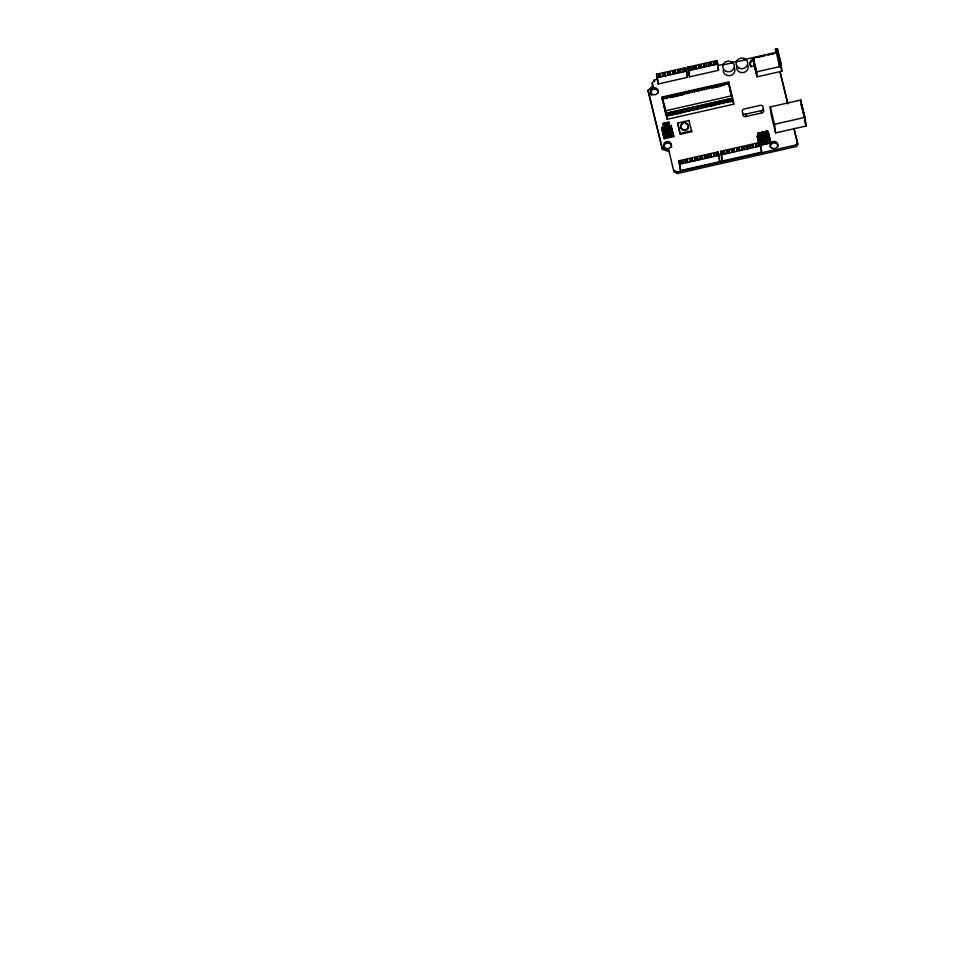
<?xml version="1.0" encoding="UTF-8"?>
<svg xmlns="http://www.w3.org/2000/svg" width="974" height="974" viewBox="0 0 974 974"><rect width="100%" height="100%" fill="white"/><g stroke="black" fill="none" stroke-linecap="round" stroke-linejoin="round"><path stroke-width="1.46" d="M729.331 86.735L732.326 98.873L731.924 95.732L665.339 110.841L665.741 113.982L695.339 107.262M728.929 83.594L728.917 84.3L728.491 82.559L726.02 83.119M742.517 113.167L743.162 115.772A2.934 2.679 -7.2 0 0 745.95 116.515L761.656 112.947A2.934 2.679 -7.2 0 0 763.799 111.085L763.153 108.491M730.196 92.031L730.902 91.422L731.754 95.695M652.422 84.641L652.227 83.07L654.309 80.002L657.255 79.332M652.227 83.07L653.104 87.38L652.897 85.809L648.002 90.375L662.186 147.841L668.748 150.008L673.911 171.68L677.21 173.53L796.403 146.49L796.208 144.919L797.572 142.898L793.98 128.361M796.403 146.49L797.779 144.469L797.572 142.898M665.607 109.538L664.962 109.965M730.877 93.187L730.902 92.226M656.598 74.219L685.611 67.644L686.463 71.114L687.254 77.396L658.254 83.971L656.598 74.219L658.254 83.971M687.875 67.133L716.876 60.546L717.741 64.016L718.532 70.298L689.519 76.873L687.875 67.133L689.519 76.873M660.275 74.304L657.974 74.828L658.4 76.569L660.713 76.045L660.275 74.304L660.603 76.922M664.889 73.257L662.588 73.781L663.014 75.522L665.327 74.998L664.889 73.257L665.218 75.875M670.002 72.1L667.36 72.697L667.799 74.438L670.429 73.841L670.002 72.1L670.331 74.718M672.644 71.504L675.274 70.907L675.7 72.636L673.071 73.233L672.644 71.504L672.973 74.121M677.746 70.347L680.059 69.824L680.485 71.552L678.172 72.076L677.746 70.347L678.074 72.965M682.36 69.3L684.673 68.777L685.099 70.505L682.786 71.029L682.36 69.3L682.689 71.918M691.552 67.218L689.239 67.742L689.665 69.471L691.978 68.947L691.552 67.218L691.881 69.824M693.853 66.695L696.166 66.171L696.593 67.9L694.279 68.424L693.853 66.695L694.182 69.3M698.638 65.599L701.268 65.002L701.706 66.743L699.064 67.34L698.638 65.599L698.967 68.217M703.91 64.406L706.552 63.809L706.978 65.55L704.336 66.147L703.91 64.406L704.239 67.023M709.023 63.249L711.324 62.726L711.75 64.467L709.449 64.99L709.023 63.249L709.352 65.867M713.638 62.202L715.939 61.679L716.365 63.42L714.064 63.943L713.638 62.202L713.966 64.82M775.937 52.864L775.462 49.126L777.374 48.7L780.795 62.58L781.891 71.212L757.151 76.824L753.73 62.945M657.462 77.689L686.463 71.114M688.728 70.603L717.741 64.016M686.682 72.66L689.629 71.991M717.582 65.648L723.475 64.308M730.829 62.64L736.721 61.301M744.075 59.633L773.502 52.961M722.988 64.929L732.874 62.677M736.307 61.898L746.194 59.657M753.133 58.111L764.541 55.518M767.39 54.873L774.525 53.253M758.843 56.991L764.553 55.688M767.415 55.043L774.537 53.424M780.795 62.58L778.896 63.018L779.37 66.743M756.518 71.845L781.27 66.305L777.909 52.036L777.873 52.669M662.077 97.047L728.662 81.95L728.844 82.68L662.259 97.79L662.077 97.047L667.178 119.278L733.763 104.169L733.264 100.602L666.679 115.711L667.178 119.278M662.844 99.068L662.028 97.631L664.499 97.071L664.925 98.812M667.153 98.082L666.959 96.511L669.418 95.963L669.844 97.692L683.042 94.697M672.693 96.828L671.877 95.403L674.337 94.843L674.775 96.572M677.612 95.708L676.808 94.283L679.268 93.723L679.462 95.294M682.543 94.6L681.727 93.163L684.186 92.603L684.612 94.344M687.461 93.48L686.646 92.055L689.105 91.495L689.543 93.224M691.771 92.506L691.577 90.935L694.036 90.375L694.462 92.104M696.69 91.386L696.495 89.815L698.955 89.255L699.381 90.996M701.609 90.265L701.414 88.695L703.873 88.147L704.299 89.876M706.527 89.158L706.333 87.587L708.792 87.027L709.218 88.756M711.458 88.037L711.251 86.467L713.723 85.907L713.918 87.477M716.998 86.783L716.182 85.347L718.642 84.787L719.068 86.528M721.917 85.663L721.101 84.239L723.56 83.679L723.986 85.408M664.073 98.788L664.499 97.071M698.541 90.972L698.955 89.255M728.065 84.263L728.491 82.559M712.639 87.989L721.515 85.968L721.101 84.239M665.753 113.276L732.338 98.179M698.297 106.592L730.841 99.214M667.324 117.988L666.313 114.981L668.773 114.421L668.347 112.692M672.048 115.297L671.244 113.861L673.704 113.313L673.278 111.572M676.979 114.177L676.163 112.753L678.622 112.193L678.196 110.452M681.289 113.203L681.082 111.633L683.541 111.073L683.115 109.344M688.046 108.224L688.472 109.952L686.013 110.512L685.574 108.784M692.964 107.103L693.391 108.845L690.931 109.405L690.505 107.664M696.045 109.855L695.85 108.284L698.309 107.724L697.883 105.996M700.963 108.735L700.769 107.164L703.228 106.604L702.802 104.875M706.503 107.481L705.687 106.056L708.159 105.496L707.721 103.755M711.434 106.361L710.618 104.936L713.078 104.376L712.651 102.635M717.57 101.527L717.996 103.256L715.537 103.816L715.111 102.087M722.501 100.407L722.927 102.148L720.468 102.696L720.029 100.967M727.42 99.287L727.846 101.028L725.386 101.588L724.96 99.847M730.5 102.039L730.305 100.468L732.765 99.908L732.351 101.625M666.788 116.137L733.264 100.602M692.977 110.549L693.391 108.845M697.895 109.441L698.309 107.724M727.432 102.733L727.846 101.028M663.099 123.406L664.122 129.846L663.099 123.406L664.999 122.968L666.021 129.408M666.91 122.541L667.933 128.982L666.91 122.541L668.809 122.103L669.832 128.556M663.525 125.135L665.425 124.709M667.336 124.27L669.235 123.844M677.612 123.053L689.02 120.472L691.686 131.66L680.278 134.254L677.612 123.053L680.278 134.254M663.951 126.876L664.974 133.316L663.951 126.876L665.863 126.437L666.886 132.878M667.762 126.011L668.785 132.452L667.762 126.011L669.662 125.573L670.684 132.026M661.626 127.545L671.135 125.378L673.813 136.579L664.292 138.734L661.626 127.545L664.292 138.734M661.723 128.325L664.438 127.704M664.39 128.605L666.289 128.178M668.188 127.74L670.088 127.314M664.816 130.346L666.715 129.907L667.141 131.648L667.738 136.36L665.839 136.786L664.816 130.346L665.839 136.786M668.614 129.481L670.526 129.043L670.952 130.784L671.549 135.496L669.637 135.922L668.614 129.481L669.637 135.922M770.239 106.945L800.677 100.042L804.962 117.391L806.058 126.023L775.608 132.927L771.335 115.577L770.239 106.945L774.525 124.295L775.608 132.927M665.242 132.074L667.141 131.648M669.041 131.21L670.952 130.784M745.658 114.153L761.351 110.598A2.934 2.679 -7.2 0 0 763.506 108.735L762.861 106.129A2.934 2.679 -7.2 0 0 760.073 105.387L744.38 108.954A2.934 2.679 -7.2 0 0 742.225 110.817L742.87 113.422A2.934 2.679 -7.2 0 0 745.658 114.153L745.95 116.515M680.181 133.475L691.589 130.881L691.686 131.66M664.195 137.955L673.704 135.788L673.813 136.579M774.525 124.295L804.962 117.391M758.089 132.951L759.111 139.392L758.089 132.951L759.988 132.525L760.864 137.784M761.899 132.087L762.922 138.539L761.899 132.087L763.799 131.66L764.821 138.101L763.799 131.66M765.698 131.222L766.721 137.675L765.698 131.222L767.597 130.796L768.62 137.237L767.597 130.796M758.515 134.692L760.414 134.254M762.325 133.828L764.225 133.389M766.124 132.963L768.023 132.525M759.038 144.115L757.163 136.104L767.305 133.803M758.941 136.421L760.852 135.995L761.278 137.724L761.875 142.435L759.964 142.861L758.941 136.421L761.595 152.139L722.355 161.039L721.503 157.569L720.711 151.287L759.939 142.387L761.595 152.139M762.752 135.556L764.651 135.13L765.077 136.859L765.674 141.571L763.774 142.009L762.752 135.556L763.774 142.009M766.55 134.692L768.462 134.266L768.888 136.007L769.484 140.706L767.573 141.145L766.55 134.692L767.573 141.145M759.379 138.162L761.278 137.724M763.178 137.297L765.077 136.859M766.988 136.433L768.888 136.007M678.915 160.771L718.155 151.871L719.007 155.341L719.798 161.623L680.57 170.523L678.915 160.771L680.57 170.523M682.567 160.856L680.278 161.38L680.704 163.121L682.993 162.597L682.567 160.856L682.896 163.474M687.145 159.821L684.856 160.345L685.282 162.074L687.571 161.562L687.145 159.821L687.474 162.439M692.21 158.677L689.592 159.261L690.018 161.002L692.636 160.406L692.21 158.677L692.538 161.294M694.827 158.08L697.445 157.484L697.871 159.225L695.253 159.809L694.827 158.08L695.156 160.698M699.892 156.924L702.181 156.412L702.607 158.141L700.318 158.665L699.892 156.924L700.221 159.541M704.47 155.889L706.759 155.377L707.185 157.106L704.896 157.63L704.47 155.889L704.799 158.506M708.208 155.049L711.117 154.379L711.544 156.12L708.634 156.777L708.208 155.049L708.536 157.654M714.015 153.722L716.913 153.064L717.351 154.805L714.441 155.463L714.015 153.722L714.344 156.339M722.063 151.895L724.352 151.384L724.778 153.113L722.489 153.636L722.063 151.895L722.391 154.513M726.641 150.86L728.929 150.337L729.356 152.078L727.067 152.601L726.641 150.86L726.969 153.478M731.389 149.789L733.994 149.192L734.433 150.933L731.815 151.518L731.389 149.789L731.717 152.407M739.229 148.011L736.612 148.596L737.038 150.337L739.656 149.74L739.229 148.011L739.558 150.617M741.689 147.451L743.978 146.928L744.404 148.669L742.115 149.18L741.689 147.451L742.018 150.069M746.267 146.417L748.556 145.893L748.982 147.622L746.693 148.145L746.267 146.417L746.595 149.022M750.004 145.564L752.902 144.907L753.328 146.636L750.43 147.293L750.004 145.564L750.333 148.182M755.8 144.249L758.709 143.592L759.136 145.321L756.238 145.978L755.8 144.249L756.141 146.867M760.572 144.493L770.714 142.192L768.571 133.511L770.811 142.971L760.67 145.272M679.767 164.241L719.007 155.341M722.355 161.039L721.564 154.756L760.804 145.857M673.911 171.68L673.716 170.109L677.015 171.96L796.208 144.919M662.357 98.569L664.84 106.483M664.779 108.126L664.305 106.47M648.002 90.375L662.381 149.399L668.943 151.579L668.748 150.008M780.722 65.027L780.722 63.907M780.247 63.383L779.59 60.741M802.953 111.73L804.317 117.282L802.308 107.992L802.613 110.342M804.841 120.727L806.058 126.023M780.515 65.66L781.891 71.212M775.462 49.126L778.993 63.797M787.881 103.634L779.979 71.65L787.722 103.755M793.822 128.471L797.779 144.469M756.567 72.161L753.17 57.649L756.603 72.405M753.17 58.525L756.067 73.184M769.484 140.706L768.462 134.266M765.674 141.571L764.651 135.13M761.875 142.435L760.852 135.995M757.163 136.104L758.941 143.324M733.361 101.393L728.942 83.472L662.344 98.691L662.746 101.832M729.051 85.091L730.658 91.593M731.839 96.365L733.763 104.169M729.879 98.727L730.305 100.468M718.532 70.298L716.876 60.546M716.182 85.347L716.608 87.088M711.251 86.467L711.69 88.208M706.333 87.587L706.759 89.316M710.192 103.195L710.618 104.936M720.711 151.287L721.564 154.756M719.238 159.31L719.798 161.623M701.414 88.695L701.84 90.436M705.261 104.315L705.687 106.056M696.495 89.815L696.921 91.556M700.343 105.435L700.769 107.164M691.577 90.935L692.003 92.664M695.424 106.556L695.85 108.284M686.402 73.927L687.254 77.396M686.646 92.055L687.072 93.784M681.727 93.163L682.153 94.904M676.808 94.283L677.234 96.012M680.656 109.904L681.082 111.633M671.877 95.403L672.304 97.132M675.737 111.012L676.163 112.753M666.959 96.511L667.385 98.252M670.806 112.132L671.244 113.861M665.096 109.66L666.776 116.49M671.549 135.496L670.526 129.043M662.028 97.631L666.313 114.981M667.738 136.36L666.715 129.907M779.249 59.244L778.652 56.443M804.828 118.012L801.407 104.133L801.748 106.872M780.515 62.786L778.311 53.911L778.445 55.323M804.999 119.376L805.522 123.503M800.677 100.042L801.59 107.237M779.188 56.48L779.285 57.271M777.374 48.7L778.165 55.007M770.714 142.192L770.811 142.971M767.013 143.835L764.773 134.375L764.87 135.155M756.542 71.918L757.151 76.824M761.351 110.598L761.656 112.947M754.582 66.415L754.789 67.985M763.202 144.7L760.962 135.24L761.059 136.019M759.988 132.525L760.584 137.237M758.709 143.592L759.038 146.21M752.902 144.907L753.231 147.524M748.556 145.893L748.884 148.511M747.411 146.149L747.74 148.766M743.978 146.928L744.306 149.546M728.662 81.95L728.929 84.044M733.994 149.192L734.335 151.81M723.56 83.679L723.767 85.249M722.927 102.148L723.122 103.707M728.929 150.337L729.258 152.955M715.939 61.679L716.267 64.296M718.642 84.787L718.836 86.357M714.782 61.946L715.111 64.552M724.352 151.384L724.68 154.002M717.996 103.256L718.203 104.827M711.324 62.726L711.653 65.343M713.078 104.376L713.272 105.947M718.155 151.871L718.946 158.153M716.913 153.064L717.241 155.682M701.268 65.002L701.609 67.62M711.117 154.379L711.446 156.997M696.166 66.171L696.495 68.777M705.614 155.633L705.943 158.251M694.036 90.375L694.231 91.946M702.181 156.412L702.51 159.03M689.105 91.495L689.312 93.066M697.445 157.484L697.774 160.101M685.611 67.644L685.927 70.152M684.673 68.777L685.002 71.394M683.517 69.032L683.845 71.65M688.472 109.952L688.667 111.523M689.02 120.472L689.117 121.251M684.186 92.603L684.381 94.174M680.059 69.824L680.388 72.441M683.541 111.073L683.748 112.643M675.274 70.907L675.603 73.525M678.622 112.193L678.817 113.763M672.949 133.109L672.851 132.318L663.343 134.485L663.44 135.264M672.097 129.639L671.999 128.848L662.478 131.015L662.588 131.794M671.135 125.378L671.244 126.17M677.015 171.96L677.21 173.53M669.662 125.573L670.258 130.285M668.809 122.103L669.248 125.634M665.169 110.793L665.254 111.474M664.317 107.323L664.402 107.992M665.863 126.437L666.301 129.968M664.999 122.968L665.595 127.679M654.309 80.002L654.516 81.573M662.186 147.841L662.381 149.399M687.461 124.489A3.908 3.567 -7.2 0 1 686.987 129.749A3.908 3.567 -7.2 0 1 681.313 128.97A3.908 3.567 -7.2 0 1 682.786 123.844M685.757 123.528A3.908 3.567 -7.2 0 1 686.682 123.905M747.569 64.71A5.856 5.357 -7.2 0 1 742.919 72.636A5.856 5.357 -7.2 0 1 736.807 65.83M734.25 67.73A5.856 5.357 -7.2 0 1 730.354 75.534A5.856 5.357 -7.2 0 1 723.232 70.238M755.544 66.074A3.908 3.567 -7.2 0 1 749.919 63.809A3.908 3.567 -7.2 0 1 753.888 59.365M651.582 95.33A3.908 3.567 -7.2 0 1 650.997 94.588M650.644 93.711A3.908 3.567 -7.2 0 1 654.102 89.304A3.908 3.567 -7.2 0 1 658.351 92.92M671.622 146.709A3.908 3.567 -7.2 0 1 671.451 147.622M664.268 148.377A3.908 3.567 -7.2 0 1 666.386 143.312A3.908 3.567 -7.2 0 1 671.536 145.771M751.064 66.999A3.908 3.567 -7.2 0 1 750.479 66.244M750.126 65.38A3.908 3.567 -7.2 0 1 754.083 60.936M770.373 147.415A3.908 3.567 -7.2 0 1 773.831 142.995A3.908 3.567 -7.2 0 1 778.08 146.624M682.421 129.25A3.908 3.567 -7.2 0 0 688.399 126.243A3.908 3.567 -7.2 0 0 682.689 123.053A3.908 3.567 -7.2 0 0 682.421 129.25M738.767 67.985A5.856 5.357 -7.2 0 0 747.74 63.48A5.856 5.357 -7.2 0 0 739.181 58.696A5.856 5.357 -7.2 0 0 738.767 67.985M725.447 71.005A5.856 5.357 -7.2 0 0 734.42 66.5A5.856 5.357 -7.2 0 0 725.861 61.715A5.856 5.357 -7.2 0 0 725.447 71.005M771.895 148.048A3.908 3.567 -7.2 0 0 777.885 145.053A3.908 3.567 -7.2 0 0 772.175 141.851A3.908 3.567 -7.2 0 0 771.895 148.048M652.166 94.344A3.908 3.567 -7.2 0 0 658.144 91.349A3.908 3.567 -7.2 0 0 652.434 88.159A3.908 3.567 -7.2 0 0 652.166 94.344M665.449 148.133A3.908 3.567 -7.2 0 0 671.427 145.138A3.908 3.567 -7.2 0 0 665.717 141.936A3.908 3.567 -7.2 0 0 665.449 148.133"/></g></svg>
